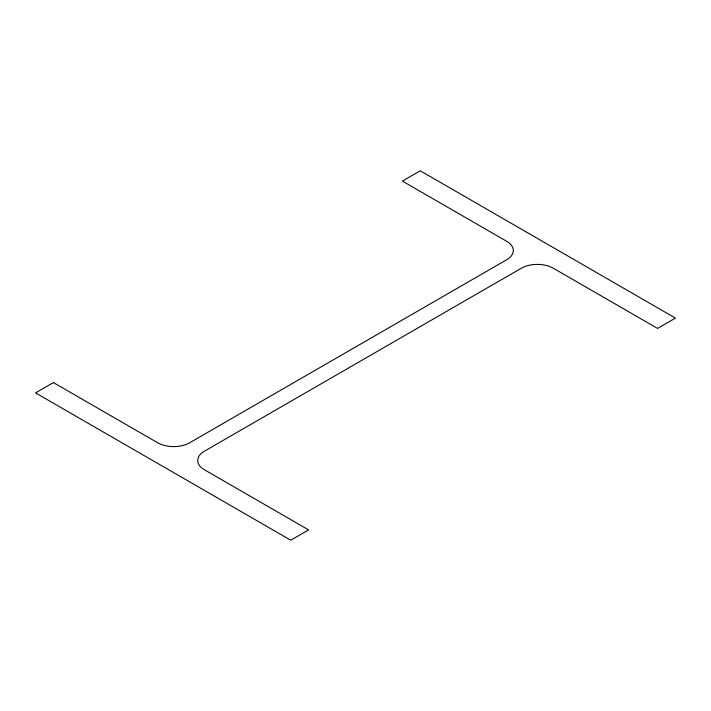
<?xml version="1.0" encoding="UTF-8"?>
<svg xmlns="http://www.w3.org/2000/svg" width="711" height="711" viewBox="0 0 711 711"><rect width="100%" height="100%" fill="white"/><g stroke="black" fill="none" stroke-linecap="round" stroke-linejoin="round"><path stroke-width="1.07" d="M53.414 382.571L35.55 392.89L290.746 540.218L308.61 529.908L204.297 469.687A22.556 13.02 0 0 1 204.297 451.272L521.376 268.207A22.556 13.02 0 0 1 553.274 268.207L657.586 328.429L675.45 318.11L420.254 170.782L402.39 181.092L506.703 241.313A22.556 13.02 0 0 1 506.703 259.728L189.624 442.793A22.556 13.02 0 0 1 157.726 442.793L53.414 382.571"/></g></svg>
